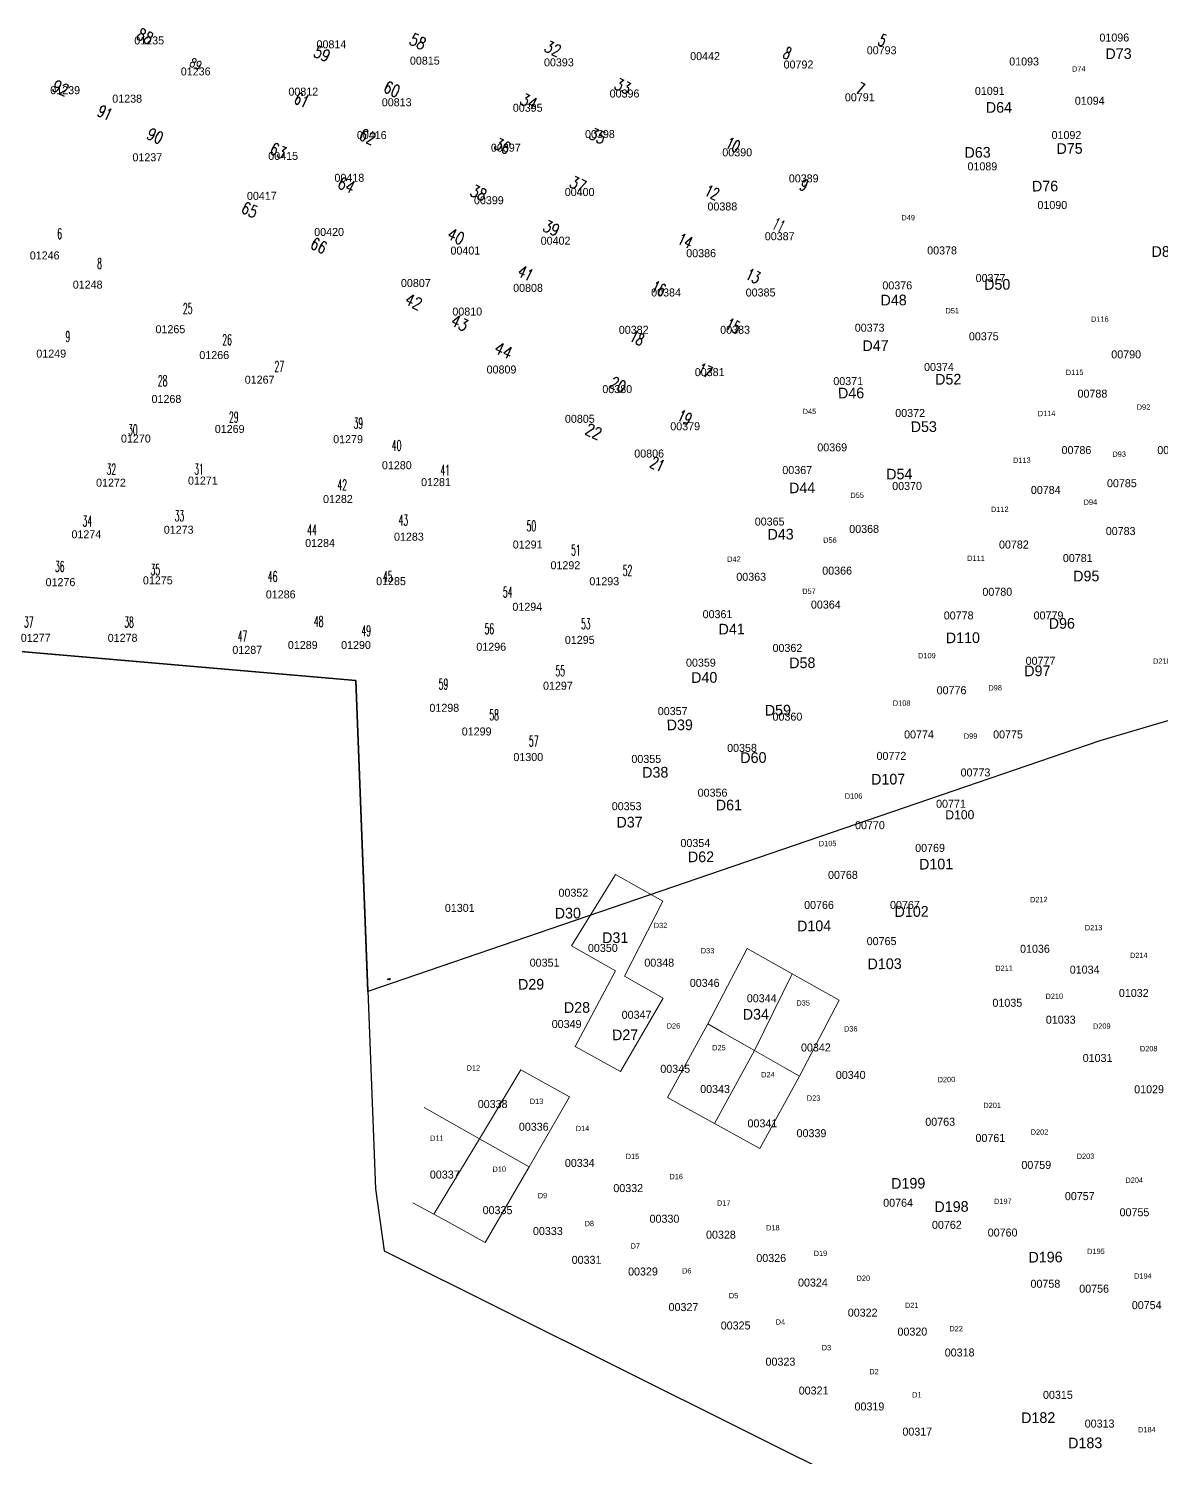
# Model space of a CAD drawing. Header units: metres. Extents: x 245232 to 248406, y 1633796 to 1637634.
# Drawn here: x 247722.2 to 247934.5, y 1634607.4 to 1634875.2 of the extents above; entities that cross this region are included whole.
import ezdxf
from ezdxf.enums import TextEntityAlignment as Align

# ---------------------------------------------------------------- set-up
doc = ezdxf.new("R2010")
doc.units = ezdxf.units.M
doc.header["$MEASUREMENT"] = 0
for name, color, linetype in [('historique_numero_parcelle', 7, 'Continuous'), ('limites_sections', 7, 'Continuous'), ('numero_lot', 7, 'Continuous')]:
    doc.layers.add(name, color=color, linetype=linetype)
doc.layers.add('LIMITES_PARCELLES', color=7, linetype='Continuous', lineweight=0, true_color=0xffffff)
doc.styles.add('Style-FANCY', font='FANCY.shx')
doc.styles.add('Style-STANDARD', font='STANDARD.shx')
doc.styles.add('Style-WORKING', font='WORKING.shx')

msp = doc.modelspace()

# ---------------------------------------------------------------- linework, layer by layer
at = {"layer": 'limites_parcelles'}
for p, q in [((247823.914, 1634703.287), (247832.198, 1634716.651)), ((247832.198, 1634716.651), (247841.039, 1634711.677)), ((247841.039, 1634711.677), (247833.843, 1634697.611)), ((247832.153, 1634698.578), (247823.914, 1634703.287)), ((247849.47, 1634688.678), (247856.848, 1634702.782)), ((247856.848, 1634702.782), (247865.285, 1634698.036)), ((247824.609, 1634684.446), (247832.153, 1634698.578)), ((247858.228, 1634683.671), (247865.285, 1634698.036)), ((247865.285, 1634698.036), (247874.083, 1634693.086)), ((247833.843, 1634697.611), (247841.104, 1634693.46)), ((247841.104, 1634693.46), (247833.103, 1634679.745)), ((247874.083, 1634693.086), (247866.659, 1634678.851)), ((247841.904, 1634674.874), (247849.47, 1634688.678)), ((247849.47, 1634688.678), (247852.19, 1634687.123)), ((247852.19, 1634687.123), (247858.228, 1634683.671)), ((247833.103, 1634679.745), (247824.609, 1634684.446)), ((247850.696, 1634670.009), (247858.228, 1634683.671)), ((247858.228, 1634683.671), (247863.901, 1634680.428)), ((247806.673, 1634667.118), (247814.465, 1634680.047)), ((247814.465, 1634680.047), (247823.572, 1634674.962)), ((247863.901, 1634680.428), (247866.659, 1634678.851)), ((247866.659, 1634678.851), (247859.199, 1634665.303)), ((247823.572, 1634674.962), (247815.982, 1634661.871)), ((247844.479, 1634673.449), (247841.904, 1634674.874)), ((247796.303, 1634672.963), (247806.673, 1634667.118)), ((247850.696, 1634670.009), (247844.479, 1634673.449)), ((247859.199, 1634665.303), (247850.696, 1634670.009)), ((247806.673, 1634667.118), (247798.157, 1634652.988)), ((247815.982, 1634661.871), (247806.673, 1634667.118)), ((247815.982, 1634661.871), (247807.771, 1634647.708)), ((247798.157, 1634652.988), (247794.24, 1634655.139)), ((247800.992, 1634651.431), (247798.157, 1634652.988)), ((247807.771, 1634647.708), (247800.992, 1634651.431))]:
    msp.add_line(p, q, dxfattribs=at)
at = {"layer": 'limites_sections'}
for p, q in [((247657.284, 1634763.969), (247783.534, 1634753.015)), ((247783.534, 1634753.015), (247787.238, 1634657.765)), ((247787.238, 1634657.765), (247788.825, 1634646.123)), ((247788.825, 1634646.123), (247947.046, 1634567.277))]:
    msp.add_line(p, q, dxfattribs=at)
at = {"layer": 'limites_sections', "flags": 128}
msp.add_lwpolyline([(248016.729, 1635190.575), (248105.364, 1635133.689), (248324.308, 1634990.153), (248405.641, 1634932.819), (248395.666, 1634939.647), (248358.293, 1634948.51), (248343.608, 1634951.13), (248329.63, 1634960.838), (248375.045, 1634889.564), (248373.678, 1634887.632), (248366.444, 1634882.825), (248358.78, 1634877.731), (248357.336, 1634876.772), (248350.573, 1634872.278), (248337.953, 1634869.51), (248293.838, 1634859.833), (248269.331, 1634854.458), (247970.381, 1634755.738), (247970.381, 1634755.738), (247922.933, 1634741.71), (247785.8, 1634694.735), (247783.534, 1634753.015), (247657.284, 1634763.969)], dxfattribs=at)

# ---------------------------------------------------------------- texts
at = {"layer": 'historique_numero_parcelle', "style": 'Style-FANCY'}
for s, p in [('01235', (247744.819, 1634873.019)), ('00814', (247778.954, 1634872.291)), ('01096', (247925.631, 1634873.56)), ('00815', (247796.46, 1634869.231)), ('00393', (247821.574, 1634868.911)), ('00442', (247848.96, 1634870.076)), ('00793', (247882.039, 1634871.172)), ('01093', (247908.731, 1634869.076)), ('01236', (247753.53, 1634867.206)), ('00792', (247866.462, 1634868.505)), ('01239', (247729.078, 1634863.688)), ('00812', (247773.688, 1634863.418)), ('01091', (247902.302, 1634863.557)), ('01238', (247740.691, 1634862.106)), ('00813', (247791.187, 1634861.429)), ('00396', (247833.872, 1634863.065)), ('00791', (247877.949, 1634862.36)), ('01094', (247921.026, 1634861.717)), ('00395', (247815.732, 1634860.398)), ('00416', (247786.521, 1634855.273)), ('00398', (247829.26, 1634855.474)), ('01092', (247916.664, 1634855.277)), ('00397', (247811.633, 1634852.909)), ('01237', (247744.468, 1634851.115)), ('00415', (247769.918, 1634851.375)), ('00390', (247854.984, 1634852.044)), ('00418', (247782.319, 1634847.272)), ('00389', (247867.438, 1634847.16)), ('01089', (247900.914, 1634849.412)), ('00400', (247825.462, 1634844.604)), ('00417', (247765.921, 1634843.887)), ('00399', (247808.456, 1634843.062)), ('00388', (247852.2, 1634841.893)), ('01090', (247914.02, 1634842.168)), ('00420', (247778.524, 1634837.116)), ('00402', (247820.953, 1634835.475)), ('00387', (247862.939, 1634836.319)), ('01246', (247725.236, 1634832.712)), ('00401', (247804.052, 1634833.629)), ('00386', (247848.223, 1634833.134)), ('00378', (247893.36, 1634833.654)), ('00377', (247902.442, 1634828.479)), ('01248', (247733.287, 1634827.243)), ('00807', (247794.776, 1634827.548)), ('00808', (247815.79, 1634826.63)), ('00384', (247841.653, 1634825.77)), ('00385', (247859.36, 1634825.77)), ('00376', (247884.968, 1634827.1)), ('00810', (247804.407, 1634822.194)), ('01265', (247748.793, 1634818.886)), ('00382', (247835.588, 1634818.777)), ('00383', (247854.587, 1634818.777)), ('00373', (247879.794, 1634819.165)), ('00375', (247901.178, 1634817.555)), ('01249', (247726.465, 1634814.31)), ('01266', (247757.004, 1634814.042)), ('00790', (247927.852, 1634814.166)), ('00809', (247810.823, 1634811.333)), ('00381', (247849.823, 1634810.84)), ('00374', (247892.778, 1634811.806)), ('01267', (247765.506, 1634809.425)), ('00380', (247832.512, 1634807.656)), ('00371', (247875.78, 1634809.16)), ('01268', (247748.051, 1634805.804)), ('00788', (247921.529, 1634806.807)), ('00805', (247825.495, 1634802.088)), ('00372', (247887.382, 1634803.181)), ('01269', (247759.898, 1634800.191)), ('00379', (247845.24, 1634800.69)), ('01270', (247742.321, 1634798.394)), ('01279', (247782.078, 1634798.275)), ('00369', (247872.781, 1634796.742)), ('00786', (247918.54, 1634796.228)), ('00787', (247936.475, 1634796.228)), ('00806', (247838.485, 1634795.578)), ('01280', (247791.213, 1634793.386)), ('00367', (247866.228, 1634792.487)), ('01272', (247737.655, 1634790.117)), ('01271', (247754.875, 1634790.508)), ('01281', (247798.547, 1634790.218)), ('00370', (247886.807, 1634789.497)), ('00784', (247912.785, 1634788.753)), ('00785', (247927.047, 1634790.018)), ('01282', (247780.179, 1634787.049)), ('01274', (247733.042, 1634780.444)), ('01273', (247750.339, 1634781.297)), ('00365', (247861.055, 1634782.828)), ('00368', (247878.76, 1634781.448)), ('00783', (247926.817, 1634781.049)), ('01284', (247776.826, 1634778.811)), ('01283', (247793.474, 1634779.988)), ('01291', (247815.718, 1634778.525)), ('00782', (247906.814, 1634778.519)), ('00781', (247918.779, 1634775.989)), ('01292', (247822.79, 1634774.645)), ('00363', (247857.606, 1634772.479)), ('00366', (247873.701, 1634773.629)), ('01276', (247728.197, 1634771.466)), ('01275', (247746.434, 1634771.81)), ('01285', (247790.127, 1634771.659)), ('01293', (247830.076, 1634771.644)), ('00780', (247903.71, 1634769.665)), ('01286', (247769.459, 1634769.172)), ('01294', (247815.654, 1634766.859)), ('00364', (247871.583, 1634767.265)), ('00361', (247851.292, 1634765.464)), ('00778', (247896.467, 1634765.229)), ('00779', (247913.3, 1634765.229)), ('01277', (247723.558, 1634761.031)), ('01278', (247739.837, 1634761.031)), ('01287', (247763.189, 1634758.78)), ('01289', (247773.589, 1634759.685)), ('01290', (247783.563, 1634759.685)), ('01296', (247808.898, 1634759.358)), ('01295', (247825.48, 1634760.651)), ('00362', (247864.389, 1634759.14)), ('00359', (247848.179, 1634756.38)), ('00777', (247911.806, 1634756.725)), ('01297', (247821.393, 1634752.054)), ('00776', (247895.136, 1634751.205)), ('01298', (247800.107, 1634747.914)), ('00357', (247842.891, 1634747.296)), ('00360', (247864.389, 1634746.261)), ('01299', (247806.166, 1634743.478)), ('00774', (247889.036, 1634742.925)), ('00775', (247905.713, 1634742.926)), ('00358', (247855.882, 1634740.396)), ('01300', (247815.843, 1634738.68)), ('00355', (247837.947, 1634738.326)), ('00772', (247883.869, 1634738.901)), ('00773', (247899.619, 1634735.796)), ('00356', (247850.363, 1634732.002)), ('00353', (247834.268, 1634729.472)), ('00771', (247895.03, 1634729.931)), ('00770', (247879.846, 1634725.907)), ('00354', (247847.137, 1634722.572)), ('00769', (247891.112, 1634721.652)), ('00768', (247874.787, 1634716.593)), ('00352', (247824.29, 1634713.251)), ('00766', (247870.303, 1634710.958)), ('00767', (247886.399, 1634710.958)), ('01301', (247803.004, 1634710.411)), ('00350', (247829.808, 1634702.902)), ('00765', (247882.03, 1634704.174)), ('01036', (247910.764, 1634702.74)), ('00351', (247818.895, 1634700.141)), ('00348', (247840.378, 1634700.142)), ('01034', (247920.069, 1634698.831)), ('00346', (247848.885, 1634696.347)), ('01032', (247929.273, 1634694.461)), ('00344', (247859.571, 1634693.472)), ('01035', (247905.59, 1634692.621)), ('00347', (247836.124, 1634690.367)), ('01033', (247915.592, 1634689.45)), ('00349', (247823.018, 1634688.643)), ('00342', (247869.722, 1634684.242)), ('01031', (247922.499, 1634682.272)), ('00345', (247843.367, 1634680.248)), ('00340', (247876.247, 1634679.098)), ('00343', (247850.84, 1634676.453)), ('01029', (247932.147, 1634676.407)), ('00338', (247809.161, 1634673.638)), ('00336', (247816.864, 1634669.383)), ('00341', (247859.701, 1634670.014)), ('00339', (247868.896, 1634668.174)), ('00763', (247893.01, 1634670.309)), ('00761', (247902.413, 1634667.286)), ('00334', (247825.479, 1634662.599)), ('00337', (247800.194, 1634660.414)), ('00759', (247911.01, 1634662.226)), ('00332', (247834.568, 1634657.884)), ('00764', (247885.12, 1634655.13)), ('00757', (247919.156, 1634656.378)), ('00335', (247810.081, 1634653.745)), ('00330', (247841.351, 1634652.135)), ('00755', (247929.404, 1634653.356)), ('00333', (247819.508, 1634649.835)), ('00328', (247851.928, 1634649.145)), ('00762', (247894.258, 1634650.99)), ('00760', (247904.703, 1634649.545)), ('00331', (247826.76, 1634644.43)), ('00326', (247861.355, 1634644.775)), ('00329', (247837.327, 1634642.246)), ('00324', (247869.166, 1634640.175)), ('00758', (247912.718, 1634639.951)), ('00756', (247921.85, 1634639.031)), ('00327', (247844.915, 1634635.576)), ('00754', (247931.697, 1634635.943)), ('00322', (247878.485, 1634634.541)), ('00325', (247854.687, 1634632.126)), ('00320', (247887.797, 1634630.976)), ('00323', (247863.079, 1634625.342)), ('00318', (247896.652, 1634627.066)), ('00321', (247869.297, 1634619.937)), ('00319', (247879.752, 1634616.947)), ('00315', (247915.057, 1634619.123)), ('00317', (247888.72, 1634612.232)), ('00313', (247922.875, 1634613.734))]:
    msp.add_text(s, height=1.5, rotation=0.1323, dxfattribs=at).set_placement(p, align=Align.MIDDLE_CENTER)
at = {"layer": 'numero_lot', "linetype": 'Continuous', "style": 'Style-STANDARD'}
for s, height, width, p in [('88', 2.25, 0.833333, (247743.203, 1634875.44)), ('58', 2.25, 0.833333, (247794.309, 1634874.442)), ('32', 2.25, 0.833333, (247819.595, 1634873.109)), ('5', 2.25, 0.666667, (247882.15, 1634874.326)), ('89', 1.6724, 0.833335, (247752.93, 1634869.825)), ('59', 2.25, 0.833333, (247776.359, 1634872.144)), ('8', 2.25, 0.666667, (247864.335, 1634871.893)), ('92', 2.25, 0.833333, (247727.379, 1634865.742)), ('60', 2.25, 0.833333, (247789.45, 1634865.521)), ('33', 2.25, 0.833333, (247832.686, 1634866.081)), ('7', 2.25, 0.666667, (247877.966, 1634865.27)), ('61', 2.25, 0.708333, (247772.715, 1634863.359)), ('34', 2.25, 0.885416, (247815.006, 1634863.243)), ('91', 2.25, 0.708333, (247735.882, 1634861.012)), ('90', 2.25, 0.833333, (247745.093, 1634856.754)), ('62', 2.25, 0.833333, (247784.862, 1634856.601)), ('35', 2.25, 0.833333, (247827.963, 1634856.756)), ('63', 2.25, 0.833333, (247768.133, 1634853.977)), ('36', 2.25, 0.833333, (247810.148, 1634854.863)), ('10', 2.25, 0.708333, (247853.538, 1634854.999)), ('64', 2.25, 0.885416, (247780.813, 1634847.546)), ('38', 2.25, 0.833333, (247805.694, 1634846.078)), ('37', 2.25, 0.833333, (247824.319, 1634847.7)), ('12', 2.25, 0.708333, (247849.624, 1634846.078)), ('9', 2.25, 0.666667, (247867.439, 1634847.159)), ('65', 2.25, 0.833333, (247762.788, 1634842.894)), ('40', 2.25, 0.885416, (247801.375, 1634837.969)), ('39', 2.25, 0.833333, (247819.325, 1634839.456)), ('11', 2.25, 0.583333, (247862.31, 1634839.861)), ('66', 2.25, 0.833333, (247775.742, 1634836.207)), ('14', 2.25, 0.760416, (247844.495, 1634837.023)), ('41', 2.25, 0.760416, (247814.601, 1634830.941)), ('13', 2.25, 0.708333, (247857.317, 1634830.4)), ('16', 2.25, 0.708333, (247839.637, 1634828.102)), ('42', 2.25, 0.885416, (247793.441, 1634825.72)), ('43', 2.25, 0.885418, (247802.043, 1634821.732)), ('18', 2.25, 0.708333, (247835.588, 1634818.777)), ('15', 2.25, 0.708333, (247853.571, 1634821.09)), ('44', 2.25, 0.937499, (247810.179, 1634816.58)), ('17', 2.25, 0.708333, (247848.274, 1634812.695)), ('20', 2.25, 0.833333, (247831.809, 1634810.127)), ('19', 2.25, 0.708333, (247844.495, 1634803.91)), ('22', 2.25, 0.833333, (247827.22, 1634801.342)), ('21', 2.25, 0.708333, (247839.367, 1634795.124))]:
    msp.add_text(s, height=height, rotation=335, dxfattribs=dict(at, width=width)).set_placement(p, align=Align.TOP_LEFT)
at = {"layer": 'numero_lot', "linetype": 'Continuous'}
for s, height, style, p in [('D73', 2, 'Style-WORKING', (247923.974, 1634869.516)), ('D74', 1, 'Style-FANCY', (247917.701, 1634867.176)), ('D64', 2, 'Style-WORKING', (247901.57, 1634859.449)), ('D75', 2, 'Style-WORKING', (247914.803, 1634851.74)), ('D63', 2, 'Style-WORKING', (247897.57, 1634851.013)), ('D76', 2, 'Style-WORKING', (247910.213, 1634844.694)), ('D49', 1, 'Style-WORKING', (247885.747, 1634839.278)), ('D84', 2, 'Style-WORKING', (247932.616, 1634832.429)), ('D50', 2, 'Style-WORKING', (247901.246, 1634826.26)), ('D48', 2, 'Style-WORKING', (247881.843, 1634823.331)), ('D51', 1, 'Style-FANCY', (247894.013, 1634821.842)), ('D116', 1, 'Style-WORKING', (247921.27, 1634820.258)), ('D47', 2, 'Style-WORKING', (247878.455, 1634814.79)), ('D52', 2, 'Style-WORKING', (247892.075, 1634808.485)), ('D46', 2, 'Style-WORKING', (247873.871, 1634805.902)), ('D45', 1, 'Style-FANCY', (247867.247, 1634802.962)), ('D114', 1, 'Style-FANCY', (247911.3, 1634802.576)), ('D92', 1, 'Style-WORKING', (247929.831, 1634803.773)), ('D53', 2, 'Style-WORKING', (247887.49, 1634799.597)), ('D113', 1, 'Style-FANCY', (247906.668, 1634793.815)), ('D93', 1, 'Style-WORKING', (247925.274, 1634794.955)), ('D54', 2, 'Style-WORKING', (247882.906, 1634790.711)), ('D44', 2, 'Style-WORKING', (247864.701, 1634788.129)), ('D55', 1, 'Style-FANCY', (247876.182, 1634787.247)), ('D94', 1, 'Style-FANCY', (247919.883, 1634785.951)), ('D112', 1, 'Style-WORKING', (247902.518, 1634784.614)), ('D43', 2, 'Style-WORKING', (247860.669, 1634779.427)), ('D56', 1, 'Style-FANCY', (247871.098, 1634778.831)), ('D42', 1, 'Style-FANCY', (247853.109, 1634775.262)), ('D111', 1, 'Style-WORKING', (247898.071, 1634775.428)), ('D95', 2, 'Style-WORKING', (247917.936, 1634771.601)), ('D57', 1, 'Style-WORKING', (247867.166, 1634769.254)), ('D41', 2, 'Style-WORKING', (247851.5, 1634761.653)), ('D96', 2, 'Style-WORKING', (247913.351, 1634762.714)), ('D110', 2, 'Style-WORKING', (247894.067, 1634760.016)), ('D58', 2, 'Style-WORKING', (247864.737, 1634755.334)), ('D109', 1, 'Style-WORKING', (247888.866, 1634757.174)), ('D218', 1, 'Style-WORKING', (247932.889, 1634756.155)), ('D40', 2, 'Style-WORKING', (247846.362, 1634752.58)), ('D97', 2, 'Style-WORKING', (247908.766, 1634753.826)), ('D98', 1, 'Style-WORKING', (247902.052, 1634751.157)), ('D108', 1, 'Style-WORKING', (247884.143, 1634748.283)), ('D59', 2, 'Style-WORKING', (247860.152, 1634746.447)), ('D39', 2, 'Style-WORKING', (247841.776, 1634743.694)), ('D99', 1, 'Style-WORKING', (247897.442, 1634742.101)), ('D60', 2, 'Style-WORKING', (247855.568, 1634737.56)), ('D38', 2, 'Style-WORKING', (247837.192, 1634734.806)), ('D107', 2, 'Style-WORKING', (247880.074, 1634733.508)), ('D61', 2, 'Style-WORKING', (247850.982, 1634728.673)), ('D106', 1, 'Style-WORKING', (247875.138, 1634730.861)), ('D37', 2, 'Style-WORKING', (247832.371, 1634725.46)), ('D100', 1.7, 'Style-FANCY', (247893.984, 1634726.992)), ('D105', 1, 'Style-WORKING', (247870.278, 1634721.961)), ('D62', 2, 'Style-WORKING', (247845.756, 1634718.958)), ('D101', 2, 'Style-WORKING', (247889.058, 1634717.591)), ('D212', 1, 'Style-WORKING', (247909.846, 1634711.459)), ('D30', 2, 'Style-WORKING', (247820.799, 1634708.4)), ('D102', 2, 'Style-WORKING', (247884.473, 1634708.704)), ('D32', 1, 'Style-FANCY', (247839.345, 1634706.605)), ('D104', 2, 'Style-WORKING', (247866.203, 1634706.005)), ('D213', 1, 'Style-WORKING', (247920.101, 1634706.184)), ('D31', 2, 'Style-WORKING', (247829.685, 1634703.815)), ('D33', 1, 'Style-FANCY', (247848.155, 1634701.872)), ('D103', 2, 'Style-WORKING', (247879.414, 1634698.897)), ('D214', 1, 'Style-WORKING', (247928.563, 1634700.998)), ('D211', 1, 'Style-WORKING', (247903.327, 1634698.585)), ('D29', 2, 'Style-WORKING', (247813.921, 1634695.067)), ('D28', 2, 'Style-WORKING', (247822.524, 1634690.714)), ('D35', 1, 'Style-FANCY', (247866.064, 1634692.089)), ('D210', 1, 'Style-FANCY', (247912.751, 1634693.328)), ('D34', 2, 'Style-WORKING', (247856.031, 1634689.447)), ('D27', 2, 'Style-WORKING', (247831.537, 1634685.591)), ('D26', 1, 'Style-WORKING', (247841.772, 1634687.781)), ('D36', 1, 'Style-WORKING', (247874.989, 1634687.222)), ('D209', 1, 'Style-WORKING', (247921.636, 1634687.733)), ('D25', 1, 'Style-FANCY', (247850.298, 1634683.696)), ('D208', 1, 'Style-WORKING', (247930.425, 1634683.511)), ('D12', 1, 'Style-FANCY', (247804.288, 1634679.897)), ('D24', 1, 'Style-WORKING', (247859.476, 1634678.635)), ('D200', 1, 'Style-WORKING', (247892.536, 1634677.72)), ('D13', 1, 'Style-FANCY', (247816.123, 1634673.643)), ('D23', 1, 'Style-FANCY', (247868.025, 1634674.249)), ('D201', 1, 'Style-WORKING', (247901.098, 1634672.875)), ('D14', 1, 'Style-FANCY', (247824.746, 1634668.551)), ('D202', 1, 'Style-WORKING', (247909.974, 1634667.886)), ('D11', 1, 'Style-FANCY', (247797.459, 1634666.735)), ('D15', 1, 'Style-FANCY', (247834.098, 1634663.314)), ('D203', 1, 'Style-WORKING', (247918.594, 1634663.343)), ('D10', 1, 'Style-FANCY', (247809.148, 1634660.92)), ('D16', 1, 'Style-FANCY', (247842.279, 1634659.535)), ('D199', 2, 'Style-WORKING', (247883.832, 1634657.751)), ('D204', 1, 'Style-WORKING', (247927.713, 1634658.85)), ('D9', 1, 'Style-FANCY', (247817.624, 1634655.973)), ('D17', 1, 'Style-FANCY', (247851.193, 1634654.59)), ('D198', 2, 'Style-WORKING', (247891.943, 1634653.386)), ('D197', 1, 'Style-WORKING', (247903.102, 1634654.891)), ('D8', 1, 'Style-FANCY', (247826.392, 1634650.735)), ('D18', 1, 'Style-FANCY', (247860.398, 1634649.937)), ('D7', 1, 'Style-FANCY', (247835.012, 1634646.519)), ('D19', 1, 'Style-FANCY', (247869.311, 1634645.138)), ('D196', 2, 'Style-WORKING', (247909.557, 1634643.912)), ('D195', 1, 'Style-FANCY', (247920.553, 1634645.504)), ('D6', 1, 'Style-FANCY', (247844.655, 1634641.867)), ('D194', 1, 'Style-FANCY', (247929.338, 1634640.897)), ('D20', 1, 'Style-FANCY', (247877.348, 1634640.482)), ('D5', 1, 'Style-FANCY', (247853.422, 1634637.214)), ('D21', 1, 'Style-FANCY', (247886.408, 1634635.391)), ('D4', 1, 'Style-FANCY', (247862.19, 1634632.268)), ('D22', 1, 'Style-FANCY', (247894.737, 1634631.028)), ('D3', 1, 'Style-FANCY', (247870.811, 1634627.467)), ('D2', 1, 'Style-FANCY', (247879.724, 1634622.96)), ('D1', 1, 'Style-FANCY', (247887.762, 1634618.624)), ('D182', 2, 'Style-WORKING', (247908.182, 1634613.818)), ('D184', 1, 'Style-FANCY', (247930.085, 1634612.082)), ('D183', 2, 'Style-WORKING', (247916.988, 1634609.08))]:
    msp.add_text(s, height=height, rotation=0.51224, dxfattribs=dict(at, style=style)).set_placement(p)
at = {"layer": 'numero_lot', "linetype": 'Continuous', "style": 'Style-STANDARD', "width": 0.807421}
msp.add_text('A46', height=0.25, dxfattribs=at).set_placement((247789.43, 1634697.171), align=Align.TOP_LEFT)
at = {"layer": 'numero_lot', "linetype": 'Continuous', "char_height": 2, "attachment_point": 1, "line_spacing_factor": 0.819163, "style": 'Style-STANDARD'}
for s, insert in [('\\H1x;\\W0.571429;6', (247727.596, 1634837.785)), ('\\H1x;\\W0.571429;8', (247735.075, 1634832.218)), ('\\H1x;\\W0.571429;25', (247751.143, 1634823.766)), ('\\H1x;\\W0.571429;9', (247729.13, 1634818.493)), ('\\H1x;\\W0.571429;26', (247758.526, 1634817.911)), ('\\H1x;\\W0.571429;27', (247768.306, 1634812.92)), ('\\H1x;\\W0.571429;28', (247746.445, 1634810.233)), ('\\H1x;\\W0.571429;29', (247759.772, 1634803.418)), ('\\H1x;\\W0.571429;30', (247740.883, 1634801.019)), ('\\H1x;\\W0.571429;39', (247783.108, 1634802.261)), ('\\H1x;\\W0.571429;40', (247790.285, 1634798.093)), ('\\H1x;\\W0.571429;32', (247736.838, 1634793.628)), ('\\H1x;\\W0.571429;31', (247753.252, 1634793.628)), ('\\H1x;\\W0.571429;41', (247799.38, 1634793.431)), ('\\H1x;\\W0.571429;42', (247780.1, 1634790.694)), ('\\H1x;\\W0.571429;34', (247732.332, 1634783.928)), ('\\H1x;\\W0.571429;33', (247749.591, 1634784.888)), ('\\H1x;\\W0.571429;43', (247791.545, 1634784.108)), ('\\H1x;\\W0.571429;44', (247774.434, 1634782.255)), ('\\H1x;\\W0.571429;50', (247815.519, 1634782.999)), ('\\H1x;\\W0.571429;51', (247823.861, 1634778.487)), ('\\H1x;\\W0.571429;36', (247727.169, 1634775.41)), ('\\H1x;\\W0.571429;35', (247745.084, 1634774.81)), ('\\H1x;\\W0.571429;46', (247767.051, 1634773.521)), ('\\H1x;\\W0.571429;45', (247788.624, 1634773.521)), ('\\H1x;\\W0.571429;52', (247833.545, 1634774.648)), ('\\H1x;\\W0.571429;54', (247811.08, 1634770.6)), ('\\H1x;\\W0.571429;37', (247721.361, 1634764.989)), ('\\H1x;\\W0.571429;38', (247740.154, 1634764.989)), ('\\H1x;\\W0.571429;48', (247775.68, 1634765.098)), ('\\H1x;\\W0.571429;47', (247761.394, 1634762.315)), ('\\H1x;\\W0.571429;49', (247784.597, 1634763.371)), ('\\H1x;\\W0.571429;56', (247807.643, 1634763.72)), ('\\H1x;\\W0.571429;53', (247825.731, 1634764.625)), ('\\H1x;\\W0.571429;55', (247820.937, 1634755.843)), ('\\H1x;\\W0.571429;59', (247799.051, 1634753.365)), ('\\H1x;\\W0.571429;58', (247808.547, 1634747.571)), ('\\H1x;\\W0.571429;57', (247815.963, 1634742.682))]:
    msp.add_mtext(s, dxfattribs=dict(at, insert=insert))
at = {"layer": 'numero_lot', "linetype": 'Continuous', "insert": (247916.552, 1634810.274), "char_height": 1, "attachment_point": 7, "rotation": 0.51223, "line_spacing_factor": 0.804839, "style": 'Style-WORKING'}
msp.add_mtext('D115\\P', dxfattribs=at)

doc.saveas('drawing.dxf')
